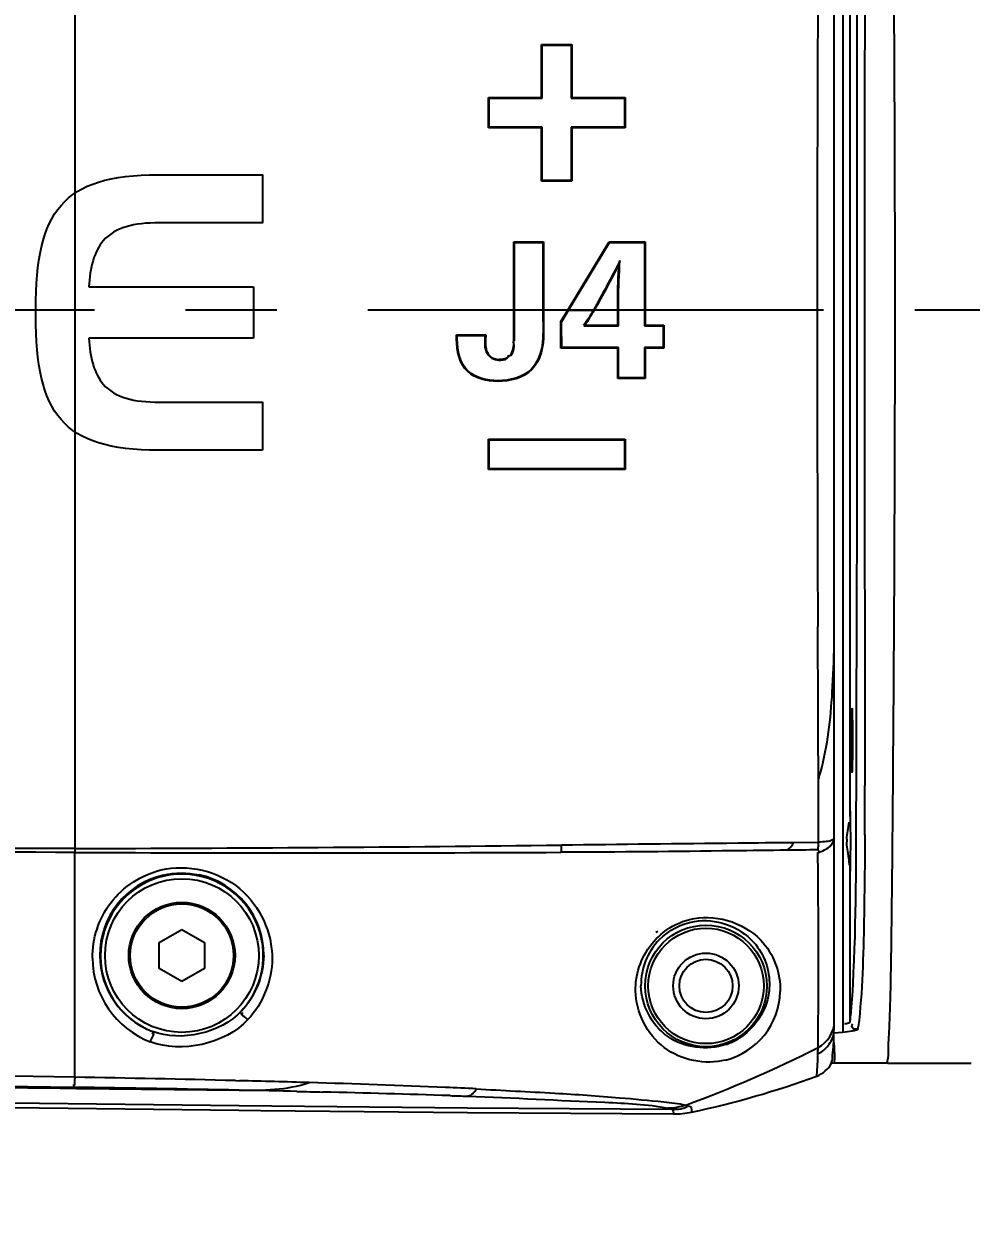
# Model space of a CAD drawing. Header units: millimetres. Extents: x 4086 to 8300, y 123 to 1549.
# Drawn here: x 7733.78 to 7749.37, y 1181.06 to 1200.77 of the extents above; entities that cross this region are included whole.
import ezdxf

# ---------------------------------------------------------------- set-up
doc = ezdxf.new("R2010")
doc.units = ezdxf.units.MM
doc.linetypes.add('CENTER', pattern=[0.6, 0.375, -0.075, 0.075, -0.075])
for name, color, linetype in [('中心线', 7, 'Continuous'), ('外形图', 7, 'Continuous'), ('尺寸标注', 7, 'Continuous'), ('运动范围', 7, 'Continuous')]:
    doc.layers.add(name, color=color, linetype=linetype)
doc.styles.add('思源黑', font='SourceHanSansCN-Normal.ttf')
doc.dimstyles.new('尺寸标注_1_4比例', dxfattribs={"dimtxt": 7, "dimasz": 6, "dimexe": 2, "dimexo": 1.5, "dimgap": 1, "dimtad": 1, "dimdec": 1, "dimlfac": 4, "dimdsep": 46, "dimtxsty": '思源黑', "dimcen": 0.09, "dimadec": 0, "dimazin": 0, "dimtp": 0.01, "dimtm": 0.01, "dimtfac": 1, "dimtdec": 1, "dimtofl": 0, "dimtmove": 0, "dimatfit": 3, "dimfxl": 1, "dimtolj": 1, "dimarcsym": 0})

# ---------------------------------------------------------------- blocks, each defined once
blk = doc.blocks.new('*D793')
at = {"layer": 'Defpoints', "color": 0}
for p in [(7771.133, 1271.641), (7552.914, 959.632), (7712.796, 959.632)]:
    blk.add_point(p, dxfattribs=at)
at = {"layer": '尺寸标注', "color": 0, "lineweight": -2}
for p, q in [((7769.633, 1271.641), (7550.914, 1271.641)), ((7552.914, 1265.641), (7552.914, 965.632)), ((7711.296, 959.632), (7550.914, 959.632))]:
    blk.add_line(p, q, dxfattribs=at)
at = {"layer": '尺寸标注', "color": 0}
for points in [[(7553.914, 1265.641), (7551.914, 1265.641), (7552.914, 1271.641)], [(7551.914, 965.632), (7553.914, 965.632), (7552.914, 959.632)]]:
    blk.add_solid(points, dxfattribs=at)
at = {"layer": '尺寸标注', "color": 0, "insert": (7548.289, 1115.636), "char_height": 7, "attachment_point": 5, "rotation": 90, "style": '思源黑'}
blk.add_mtext('\\A1;1248', dxfattribs=at)

msp = doc.modelspace()

# ---------------------------------------------------------------- linework, layer by layer
at = {"layer": '中心线', "linetype": 'CENTER', "ltscale": 20}
msp.add_line((7794.9431, 1196.0546), (7659.4514, 1196.0546), dxfattribs=at)
at = {"layer": '外形图'}
for p, q in [((7734.6202, 1208.6829), (7734.6202, 1196.0546)), ((7747.2577, 1207.9447), (7747.2577, 1184.1635)), ((7747.1202, 1184.2644), (7747.1202, 1207.8473)), ((7747.3745, 1204.3934), (7747.3745, 1187.7162)), ((7742.302, 1200.4296), (7742.3132, 1200.4185)), ((7742.302, 1200.4296), (7742.802, 1200.4296)), ((7742.302, 1199.5546), (7742.302, 1200.4296)), ((7742.3132, 1199.5436), (7742.3132, 1200.4185)), ((7742.3132, 1200.4185), (7742.7911, 1200.4185)), ((7742.802, 1200.4296), (7742.7911, 1200.4185)), ((7742.7911, 1200.4185), (7742.7911, 1199.5435)), ((7742.802, 1200.4296), (7742.802, 1199.5546)), ((7741.427, 1199.5546), (7741.4381, 1199.5436)), ((7741.427, 1199.0546), (7741.427, 1199.5546)), ((7741.4381, 1199.0656), (7741.4381, 1199.5436)), ((7741.4381, 1199.5436), (7742.3132, 1199.5436)), ((7742.302, 1199.5546), (7742.3132, 1199.5436)), ((7742.802, 1199.5546), (7742.7911, 1199.5435)), ((7742.7911, 1199.5435), (7743.666, 1199.5434)), ((7742.802, 1199.5546), (7743.677, 1199.5546)), ((7743.677, 1199.5546), (7743.666, 1199.5434)), ((7743.666, 1199.5434), (7743.666, 1199.0658)), ((7743.677, 1199.5546), (7743.677, 1199.0546)), ((7741.427, 1199.0546), (7741.4381, 1199.0656)), ((7742.302, 1199.0546), (7742.3132, 1199.0657)), ((7742.302, 1198.1796), (7742.302, 1199.0546)), ((7742.3132, 1198.1907), (7742.3132, 1199.0657)), ((7743.666, 1199.0658), (7742.7911, 1199.0657)), ((7742.802, 1199.0546), (7742.7911, 1199.0657)), ((7742.7911, 1199.0657), (7742.7911, 1198.1907)), ((7742.802, 1199.0546), (7742.802, 1198.1796)), ((7743.677, 1199.0546), (7743.666, 1199.0658)), ((7742.302, 1198.1796), (7742.3132, 1198.1907)), ((7742.802, 1198.1795), (7742.302, 1198.1797)), ((7742.7911, 1198.1904), (7742.3132, 1198.1909)), ((7742.802, 1198.1796), (7742.7911, 1198.1907)), ((7741.8478, 1197.1796), (7741.8589, 1197.1686)), ((7741.8478, 1197.1796), (7742.3366, 1197.1795)), ((7741.8478, 1196.0546), (7741.8478, 1197.1796)), ((7741.8589, 1197.1686), (7742.3257, 1197.1685)), ((7741.8589, 1196.0546), (7741.8589, 1197.1686)), ((7742.3366, 1197.1796), (7742.3257, 1197.1685)), ((7742.3257, 1197.1685), (7742.3257, 1196.0546)), ((7742.3366, 1197.1796), (7742.3366, 1196.0546)), ((7742.7337, 1196.0546), (7743.4146, 1197.1796)), ((7742.7468, 1196.0546), (7743.4211, 1197.1685)), ((7743.4146, 1197.1797), (7744.0053, 1197.1795)), ((7743.4146, 1197.1796), (7743.4211, 1197.1685)), ((7743.4211, 1197.1686), (7743.9943, 1197.1682)), ((7744.0053, 1197.1796), (7743.9943, 1197.1684)), ((7743.9943, 1197.1684), (7743.9943, 1196.0546)), ((7744.0053, 1197.1796), (7744.0053, 1196.0546)), ((7743.5776, 1196.8161), (7743.5925, 1196.8692)), ((7743.5556, 1196.2066), (7743.567, 1196.2066)), ((7743.5556, 1196.0546), (7743.5556, 1196.2066)), ((7743.5669, 1196.0546), (7743.567, 1196.2066)), ((7734.6202, 1196.0546), (7734.6202, 1187.1266)), ((7742.3257, 1196.0546), (7742.3258, 1195.677)), ((7742.3366, 1196.0546), (7742.3367, 1195.677)), ((7742.6218, 1195.8697), (7742.7337, 1196.0546)), ((7742.633, 1195.8666), (7742.7468, 1196.0546)), ((7742.7468, 1196.0546), (7743.1545, 1196.0546)), ((7743.5557, 1195.8086), (7743.5556, 1196.0546)), ((7743.567, 1195.7974), (7743.5669, 1196.0546)), ((7743.9943, 1196.0546), (7743.9944, 1195.7974)), ((7744.0053, 1196.0546), (7744.0053, 1195.8086)), ((7742.6218, 1195.8697), (7742.633, 1195.8666)), ((7743.0166, 1195.8086), (7742.9961, 1195.7975)), ((7742.9961, 1195.7975), (7743.567, 1195.7974)), ((7743.0166, 1195.8086), (7743.5556, 1195.8086)), ((7743.5556, 1195.8086), (7743.567, 1195.7974)), ((7744.0053, 1195.8086), (7743.9943, 1195.7974)), ((7743.9943, 1195.7974), (7744.3045, 1195.7974)), ((7744.0053, 1195.8086), (7744.3155, 1195.8086)), ((7744.3155, 1195.8086), (7744.3045, 1195.7974)), ((7740.9045, 1195.5751), (7740.9045, 1195.6456)), ((7740.9045, 1195.6456), (7740.9156, 1195.6346)), ((7740.9045, 1195.6456), (7741.3824, 1195.6456)), ((7740.9045, 1195.5751), (7740.9156, 1195.5751)), ((7740.9156, 1195.6346), (7741.3711, 1195.6347)), ((7740.9156, 1195.5751), (7740.9156, 1195.6346)), ((7741.3711, 1195.6346), (7741.3684, 1195.5662)), ((7741.3793, 1195.5657), (7741.3684, 1195.5662)), ((7741.3824, 1195.6456), (7741.3711, 1195.6346)), ((7741.3824, 1195.6456), (7741.3793, 1195.5657)), ((7741.8478, 1195.5485), (7741.8589, 1195.5485)), ((7742.3366, 1195.677), (7742.3257, 1195.677)), ((7741.7878, 1195.3154), (7741.7962, 1195.3082)), ((7742.6218, 1195.4263), (7742.633, 1195.4373)), ((7743.5556, 1195.4264), (7742.6218, 1195.4262)), ((7743.567, 1195.4375), (7742.633, 1195.4372)), ((7743.5556, 1195.4263), (7743.567, 1195.4374)), ((7743.5556, 1194.9296), (7743.5556, 1195.4263)), ((7743.567, 1194.9407), (7743.567, 1195.4374)), ((7744.0053, 1195.4263), (7743.9943, 1195.4375)), ((7743.9943, 1195.4375), (7743.9943, 1194.9408)), ((7744.3045, 1195.4375), (7743.9943, 1195.4374)), ((7744.0053, 1195.4263), (7744.0053, 1194.9296)), ((7744.3155, 1195.4263), (7744.0053, 1195.4262)), ((7744.3155, 1195.4263), (7744.3045, 1195.4375)), ((7741.5908, 1195.2445), (7741.5908, 1195.2335)), ((7741.0878, 1195.0424), (7741.0952, 1195.0507)), ((7742.1427, 1195.0749), (7742.135, 1195.0826)), ((7743.5556, 1194.9296), (7743.567, 1194.9407)), ((7744.0053, 1194.9297), (7743.5556, 1194.9295)), ((7743.9943, 1194.9409), (7743.567, 1194.9406)), ((7744.0053, 1194.9296), (7743.9943, 1194.9408)), ((7741.5783, 1194.881), (7741.5783, 1194.892)), ((7741.427, 1193.9296), (7741.4381, 1193.9186)), ((7741.427, 1193.4296), (7741.427, 1193.9296)), ((7741.4381, 1193.4406), (7741.4381, 1193.9186)), ((7741.4381, 1193.9186), (7743.666, 1193.9184)), ((7743.677, 1193.9296), (7743.666, 1193.9184)), ((7743.666, 1193.9184), (7743.666, 1193.4407)), ((7743.677, 1193.9296), (7743.677, 1193.4296)), ((7741.427, 1193.4296), (7741.4381, 1193.4406)), ((7743.666, 1193.4407), (7741.4381, 1193.4406)), ((7743.677, 1193.4296), (7743.666, 1193.4407)), ((7747.6224, 1189.1325), (7747.6227, 1188.7936)), ((7746.8614, 1187.6365), (7746.8604, 1188.3281)), ((7746.8618, 1187.366), (7746.8614, 1187.6365)), ((7747.6227, 1187.4189), (7747.6223, 1187.2606)), ((7746.8633, 1187.2925), (7746.4502, 1187.2877)), ((7746.8619, 1187.293), (7746.8618, 1187.366)), ((7734.6202, 1183.4263), (7734.6202, 1187.1266)), ((7747.3745, 1186.9072), (7747.3745, 1184.342)), ((7736.0103, 1185.6446), (7736.3827, 1185.8596)), ((7736.3827, 1185.8596), (7736.7551, 1185.6446)), ((7744.1847, 1185.8167), (7744.2149, 1185.8317)), ((7736.0103, 1185.2146), (7736.0103, 1185.6446)), ((7736.7551, 1185.6446), (7736.7551, 1185.2146)), ((7736.3827, 1184.9996), (7736.0103, 1185.2146)), ((7736.7551, 1185.2146), (7736.3827, 1184.9996)), ((7747.2577, 1184.1623), (7747.107, 1184.151)), ((7747.1124, 1183.9884), (7747.1186, 1183.9291)), ((7747.1186, 1183.9291), (7747.1211, 1183.7462)), ((7746.834, 1183.4461), (7746.8492, 1183.7039)), ((7747.1211, 1183.7462), (7747.1202, 1183.6553)), ((7747.1202, 1183.6553), (7747.0713, 1183.6553)), ((7748.0023, 1183.6554), (7747.1202, 1183.6553)), ((7748.0023, 1183.6554), (7749.3702, 1183.6556)), ((7737.2632, 1183.3706), (7737.331, 1183.3689)), ((7737.3263, 1183.2131), (7737.3678, 1183.2123)), ((7737.3265, 1183.2135), (7737.3677, 1183.2127)), ((7737.3224, 1182.8837), (7737.6814, 1182.88)), ((7737.3238, 1182.96), (7741.0848, 1182.9245)), ((7737.6814, 1182.88), (7741.0844, 1182.8481)), ((7741.0848, 1182.9245), (7744.4421, 1182.8984)), ((7741.0844, 1182.8481), (7744.473, 1182.8219))]:
    msp.add_line(p, q, dxfattribs=at)
msp.add_lwpolyline([(7746.8505, 1187.1237), (7746.8531, 1187.1241), (7746.8541, 1187.1255), (7746.8556, 1187.127), (7746.8574, 1187.1286), (7746.8595, 1187.1301), (7746.8615, 1187.1317), (7746.8634, 1187.1333), (7746.865, 1187.1349), (7746.8663, 1187.1365), (7746.8673, 1187.1381), (7746.868, 1187.1398), (7746.8684, 1187.1416), (7746.8685, 1187.1436), (7746.8683, 1187.1456), (7746.8678, 1187.1478), (7746.867, 1187.1501), (7746.8659, 1187.1526), (7746.8643, 1187.1553), (7746.8624, 1187.158), (7746.86, 1187.1607), (7746.8573, 1187.1631), (7746.8544, 1187.1651), (7746.8513, 1187.1667), (7746.8482, 1187.1677), (7746.8451, 1187.1682), (7746.8423, 1187.1684)], dxfattribs=at)
for centre, radius in [((7736.3827, 1185.4296), 1.265), ((7736.3827, 1185.4296), 0.875), ((7736.3827, 1185.4296), 0.85), ((7745.0077, 1184.9296), 1.0009), ((7745.0077, 1184.9296), 0.9509), ((7745.0077, 1184.9296), 0.5397), ((7745.0077, 1184.9296), 0.4375)]:
    msp.add_circle(centre, radius, dxfattribs=at)
for centre, radius, start, end in [((12459.2291, 1195.9975), 4711.6117, 179.9189502, 180.0834819), ((9150.1152, 1195.5037), 1403.2784, 179.7648667, 179.9775065), ((9146.3392, 1196.5946), 1399.5025, 180.0221064, 180.2353213), ((7721.8533, 1190.9688), 25.2669, 359.06138, 0.02449), ((7729.2602, 1190.8338), 17.8588, 356.56221, 359.10514), ((7742.7291, 1189.5908), 4.3186, 342.99878, 344.82532), ((7383.685, 1187.9674), 363.9381, 359.913636, 0.040962), ((7732.2661, 2093.3035), 906.1159, 270.1488541, 270.6554987), ((7746.2065, 1187.3375), 0.6583, 351.58712, 356.14251), ((7748.412, 1187.3108), 1.0867, 178.30945, 180.3516), ((7738.2727, 2099.0849), 911.9656, 269.7705222, 270.2735425), ((7736.3816, 1185.4381), 1.3499, 102.93934, 180.36371), ((7736.3827, 1185.4296), 1.34, 317.06291, 248.73761), ((7736.3829, 1185.4407), 1.3472, 359.52836, 77.91028), ((7744.9945, 1184.9498), 1.0562, 135.34807, 181.09588), ((7736.4001, 1185.3989), 1.4895, 180.43935, 248.79904), ((7736.3783, 1185.4383), 1.3466, 180.37176, 249.04622), ((7745.0355, 1184.8681), 1.196, 284.12269, 358.43628), ((7746.6019, 1184.2676), 0.5182, 353.32219, 359.65377), ((7742.2804, 1184.89), 5.2717, 352.68491, 353.11148), ((7746.5883, 1184.269), 0.5319, 347.18391, 353.33615), ((7717.4806, 1185.4766), 29.661, 357.31698, 357.43942), ((7737.8568, 1201.6205), 19.8592, 290.0764, 296.94659), ((7744.9775, 1184.9976), 1.0928, 289.02027, 299.10664), ((7745.3318, 1183.7702), 1.5188, 357.49883, 1.55237), ((7727.6325, 789.1661), 394.3221, 88.600503, 88.984615), ((7731.0089, 927.9851), 255.462, 88.324554, 88.581915), ((7732.876, 994.9002), 188.521, 87.614331, 88.297162), ((7741.6554, 1197.549), 15.0236, 281.97099, 290.16351), ((7725.7051, 605.5901), 577.7403, 88.8473978, 89.1178408), ((7728.3173, 751.4119), 431.8952, 88.678785, 88.799256), ((7732.1701, 913.2351), 270.026, 88.169499, 88.613287), ((7735.9917, 1072.6389), 110.72, 87.28931, 87.550688), ((7744.4824, 1184.2183), 1.3964, 269.61488, 281.94783)]:
    msp.add_arc(centre, radius, start, end, dxfattribs=at)
msp.add_ellipse((7747.4094, 1188.9747), major_axis=(0, 0.525), ratio=0.0174551, dxfattribs=at)
msp.add_ellipse((7747.3803, 1187.3117), major_axis=(0, 0.525), ratio=0.0174551, start_param=3.1415927, end_param=6.2831853, dxfattribs=at)
for points, knots in [([(7737.368, 1208.8965), (7734.512, 1208.8667), (7728.8002, 1208.7935), (7720.2334, 1208.6291), (7711.6683, 1208.3943), (7704.5325, 1208.1333), (7698.8267, 1207.8674), (7694.547, 1207.6595), (7690.9855, 1207.4248), (7688.1321, 1207.2715), (7685.2898, 1207.1211), (7681.7036, 1206.5294), (7678.0848, 1204.0096), (7675.6587, 1200.3751), (7674.8054, 1196.0738), (7675.6454, 1191.7753), (7678.0509, 1188.1142), (7681.0768, 1186.0535), (7683.8121, 1185.184), (7685.9514, 1184.9462), (7688.092, 1184.869), (7690.2306, 1184.7212), (7692.3676, 1184.5812), (7695.2193, 1184.4244), (7698.7848, 1184.2415), (7704.4911, 1183.9788), (7711.6266, 1183.7158), (7720.1918, 1183.4812), (7728.7586, 1183.3163), (7734.4704, 1183.243), (7737.3263, 1183.2131)], [0, 0, 0, 0, 0.0625338, 0.1250675, 0.1876012, 0.2501348, 0.2814019, 0.3126679, 0.3439382, 0.3595646, 0.3751969, 0.4064019, 0.4376042, 0.4687717, 0.4999496, 0.5311281, 0.5623056, 0.5934882, 0.6091533, 0.6247704, 0.6404361, 0.6560705, 0.6716955, 0.6873296, 0.7185989, 0.7498649, 0.8123988, 0.8749325, 0.9374662, 1, 1, 1, 1]), ([(7747.4826, 1203.0167), (7747.4886, 1201.3339), (7747.4918, 1197.9599), (7747.4948, 1192.9178), (7747.4739, 1188.5168), (7747.4763, 1185.8034), (7747.4111, 1184.7621)], [0, 0, 0, 0, 0.2765381, 0.5544883, 0.8285284, 1, 1, 1, 1]), ([(7748.0023, 1183.6554), (7747.9849, 1183.6789), (7748.0187, 1183.768), (7748.0044, 1183.9064), (7748.023, 1184.1149), (7748.033, 1184.4168), (7748.0505, 1184.9313), (7748.0621, 1185.7756), (7748.0773, 1187.0228), (7748.0945, 1189.1875), (7748.1134, 1192.1385), (7748.1229, 1195.7478), (7748.1161, 1199.3621), (7748.1021, 1201.7694), (7748.0936, 1202.969)], [0, 0, 0, 0, 0.0045418, 0.0122445, 0.0225391, 0.0365281, 0.0593792, 0.1023704, 0.1677397, 0.253076, 0.4386286, 0.6260876, 0.8136777, 1, 1, 1, 1]), ([(7735.9938, 1198.2828), (7735.9938, 1198.2828), (7735.9938, 1198.2828), (7737.7107, 1198.2828), (7737.7107, 1198.2828)], [0.052631579, 0.052631579, 0.052631579, 0.052631579, 0.052631589, 0.105263158, 0.105263158, 0.105263158, 0.105263158]), ([(7737.7107, 1198.2828), (7737.7107, 1198.2828), (7737.7107, 1198.2828), (7737.7107, 1197.4925), (7737.7107, 1197.4925)], [0.105263158, 0.105263158, 0.105263158, 0.105263158, 0.105263168, 0.157894737, 0.157894737, 0.157894737, 0.157894737]), ([(7736.0139, 1197.4925), (7736.0139, 1197.4925), (7735.597, 1197.4925), (7735.2825, 1197.4184), (7735.0906, 1197.1996)], [0.210526316, 0.210526316, 0.210526316, 0.210526316, 0.210526326, 0.263157895, 0.263157895, 0.263157895, 0.263157895]), ([(7737.7107, 1197.4925), (7737.7107, 1197.4925), (7737.7107, 1197.4925), (7736.0139, 1197.4925), (7736.0139, 1197.4925)], [0.157894737, 0.157894737, 0.157894737, 0.157894737, 0.157894747, 0.210526316, 0.210526316, 0.210526316, 0.210526316]), ([(7735.0906, 1197.1996), (7735.0906, 1197.1996), (7734.9393, 1197.0272), (7734.8693, 1196.7525), (7734.851, 1196.438)], [0.263157895, 0.263157895, 0.263157895, 0.263157895, 0.263157905, 0.315789474, 0.315789474, 0.315789474, 0.315789474]), ([(7734.851, 1196.438), (7734.851, 1196.438), (7734.851, 1196.438), (7737.563, 1196.438), (7737.563, 1196.438)], [0.315789474, 0.315789474, 0.315789474, 0.315789474, 0.315789484, 0.368421053, 0.368421053, 0.368421053, 0.368421053]), ([(7737.563, 1196.438), (7737.563, 1196.438), (7737.563, 1196.438), (7737.563, 1196.0162), (7737.563, 1196.0162)], [0.368421053, 0.368421053, 0.368421053, 0.368421053, 0.368421063, 0.421052632, 0.421052632, 0.421052632, 0.421052632]), ([(7733.9796, 1196.0162), (7733.9796, 1196.0162), (7733.9796, 1196.0162), (7733.9798, 1196.0739), (7733.9798, 1196.0739)], [0.89473684, 0.89473684, 0.89473684, 0.89473684, 0.89473685, 1, 1, 1, 1]), ([(7733.9798, 1195.9583), (7733.9798, 1195.9583), (7733.9798, 1195.9583), (7733.9796, 1196.0162), (7733.9796, 1196.0162)], [0.842105263, 0.842105263, 0.842105263, 0.842105263, 0.842105273, 0.894736842, 0.894736842, 0.894736842, 0.894736842]), ([(7735.9938, 1193.7495), (7735.9938, 1193.7495), (7734.4136, 1193.7495), (7733.9798, 1194.3545), (7733.9798, 1195.9583)], [0.789473684, 0.789473684, 0.789473684, 0.789473684, 0.789473694, 0.842105263, 0.842105263, 0.842105263, 0.842105263]), ([(7737.563, 1196.0162), (7737.563, 1196.0162), (7737.563, 1196.0162), (7737.563, 1195.594), (7737.563, 1195.594)], [0.421052632, 0.421052632, 0.421052632, 0.421052632, 0.421052642, 0.473684211, 0.473684211, 0.473684211, 0.473684211]), ([(7742.7337, 1196.0546), (7742.7353, 1196.0536), (7742.7387, 1196.0488), (7742.7444, 1196.0526), (7742.7468, 1196.0546)], [0, 0, 0, 0, 0.3829752, 1, 1, 1, 1]), ([(7743.1672, 1196.0546), (7743.1654, 1196.0557), (7743.1608, 1196.0546), (7743.1563, 1196.0535), (7743.1545, 1196.0546)], [0, 0, 0, 0, 0.5000263, 1, 1, 1, 1]), ([(7737.563, 1195.594), (7737.563, 1195.594), (7737.563, 1195.594), (7734.851, 1195.594), (7734.851, 1195.594)], [0.473684211, 0.473684211, 0.473684211, 0.473684211, 0.473684221, 0.526315789, 0.526315789, 0.526315789, 0.526315789]), ([(7734.851, 1195.594), (7734.851, 1195.594), (7734.8693, 1195.2797), (7734.9393, 1195.0052), (7735.0906, 1194.8325)], [0.526315789, 0.526315789, 0.526315789, 0.526315789, 0.526315799, 0.578947368, 0.578947368, 0.578947368, 0.578947368]), ([(7741.3684, 1195.5662), (7741.3654, 1195.491), (7741.3653, 1195.3309), (7741.5189, 1195.2335), (7741.5908, 1195.2335)], [0, 0, 0, 0, 0.5113176, 1, 1, 1, 1]), ([(7741.3793, 1195.5657), (7741.3762, 1195.4875), (7741.377, 1195.3284), (7741.5271, 1195.2445), (7741.5908, 1195.2445)], [0, 0, 0, 0, 0.5513323, 1, 1, 1, 1]), ([(7741.5908, 1195.2335), (7741.6407, 1195.2335), (7741.7298, 1195.2226), (7741.7581, 1195.2944), (7741.7606, 1195.3131)], [0, 0, 0, 0, 0.7262206, 1, 1, 1, 1]), ([(7735.0906, 1194.8325), (7735.0906, 1194.8325), (7735.2825, 1194.614), (7735.597, 1194.5399), (7736.0139, 1194.5399)], [0.578947368, 0.578947368, 0.578947368, 0.578947368, 0.578947378, 0.631578947, 0.631578947, 0.631578947, 0.631578947]), ([(7736.0139, 1194.5399), (7736.0139, 1194.5399), (7736.0139, 1194.5399), (7737.7107, 1194.5399), (7737.7107, 1194.5399)], [0.631578947, 0.631578947, 0.631578947, 0.631578947, 0.631578957, 0.684210526, 0.684210526, 0.684210526, 0.684210526]), ([(7737.7107, 1194.5399), (7737.7107, 1194.5399), (7737.7107, 1194.5399), (7737.7107, 1193.7495), (7737.7107, 1193.7495)], [0.684210526, 0.684210526, 0.684210526, 0.684210526, 0.684210536, 0.736842105, 0.736842105, 0.736842105, 0.736842105]), ([(7737.7107, 1193.7495), (7737.7107, 1193.7495), (7737.7107, 1193.7495), (7735.9938, 1193.7495), (7735.9938, 1193.7495)], [0.736842105, 0.736842105, 0.736842105, 0.736842105, 0.736842115, 0.789473684, 0.789473684, 0.789473684, 0.789473684]), ([(7734.6202, 1187.1266), (7727.8036, 1187.1475), (7714.17, 1187.2761), (7700.5426, 1187.72), (7693.7321, 1188.0101)], [0, 0, 0, 0, 0.4999996, 1, 1, 1, 1]), ([(7734.6201, 1187.1907), (7727.8104, 1187.1782), (7714.1906, 1187.3591), (7700.5773, 1187.7967), (7693.7739, 1188.0912)], [0, 0, 0, 0, 0.5000003, 1, 1, 1, 1]), ([(7746.4501, 1187.2873), (7746.1433, 1187.2835), (7744.8707, 1187.2723), (7743.5981, 1187.2569), (7742.6324, 1187.2469)], [0, 0, 0, 0, 0.241129, 1, 1, 1, 1]), ([(7746.8577, 1187.2412), (7746.8559, 1187.2286), (7746.8515, 1187.2042), (7746.8456, 1187.1801), (7746.8423, 1187.1684)], [0, 0, 0, 0, 0.5101641, 1, 1, 1, 1]), ([(7746.8505, 1187.1226), (7746.8885, 1187.134), (7747.002, 1187.1757), (7747.1202, 1187.2823), (7747.1202, 1187.3677)], [0, 0, 0, 0, 0.3172891, 1, 1, 1, 1]), ([(7747.1196, 1187.3677), (7747.1191, 1187.3581), (7747.0467, 1187.2844), (7746.9426, 1187.3125), (7746.863, 1187.2933)], [0, 0, 0, 0, 0.1056265, 1, 1, 1, 1]), ([(7747.3745, 1186.9227), (7747.3751, 1186.8956), (7747.3425, 1187.1766), (7747.3259, 1187.2031), (7747.3253, 1187.3041)], [0, 0, 0, 0, 0.2118417, 1, 1, 1, 1]), ([(7747.6223, 1187.2606), (7747.621, 1186.846), (7747.6058, 1185.845), (7747.5846, 1184.8407), (7747.5141, 1184.2577)], [0, 0, 0, 0, 0.4138008, 1, 1, 1, 1]), ([(7746.3465, 1187.1636), (7746.047, 1187.1606), (7744.8071, 1187.1445), (7743.5671, 1187.1321), (7742.6267, 1187.1297)], [0, 0, 0, 0, 0.241555, 1, 1, 1, 1]), ([(7746.859, 1184.7667), (7746.8599, 1184.9218), (7746.8625, 1185.7075), (7746.8546, 1186.4931), (7746.8505, 1187.1237)], [0, 0, 0, 0, 0.1973744, 1, 1, 1, 1]), ([(7734.9106, 1185.3875), (7734.908, 1185.707), (7735.1232, 1186.3767), (7735.7192, 1186.7613), (7736.0396, 1186.8381)], [0, 0, 0, 0, 0.4922779, 1, 1, 1, 1]), ([(7736.0396, 1186.8381), (7736.4721, 1186.9418), (7737.4668, 1186.7147), (7737.8696, 1185.8011), (7737.8681, 1185.3793)], [0, 0, 0, 0, 0.5132696, 1, 1, 1, 1]), ([(7744.7393, 1186.0243), (7745.1312, 1186.1259), (7745.9742, 1185.8865), (7746.2392, 1185.139), (7746.2311, 1184.8355)], [0, 0, 0, 0, 0.571399, 1, 1, 1, 1]), ([(7744.818, 1185.9926), (7745.1584, 1186.0514), (7745.8486, 1185.8127), (7746.0593, 1185.1833), (7746.0518, 1184.9296)], [0, 0, 0, 0, 0.5764044, 1, 1, 1, 1]), ([(7743.8503, 1184.8456), (7743.8485, 1184.9257), (7743.875, 1185.2875), (7744.0833, 1185.6357), (7744.3051, 1185.8096)], [0, 0, 0, 0, 0.221322, 1, 1, 1, 1]), ([(7745.3273, 1183.7082), (7744.9952, 1183.6243), (7744.2067, 1183.7756), (7743.8578, 1184.4982), (7743.8503, 1184.8456)], [0, 0, 0, 0, 0.4964803, 1, 1, 1, 1]), ([(7745.3337, 1183.9645), (7745.0286, 1183.8594), (7744.2809, 1183.9489), (7743.9446, 1184.617), (7743.9385, 1184.9296)], [0, 0, 0, 0, 0.5078817, 1, 1, 1, 1]), ([(7746.0518, 1184.9296), (7746.0495, 1184.8518), (7746.0018, 1184.4989), (7745.7509, 1184.1774), (7745.5091, 1184.0428)], [0, 0, 0, 0, 0.2195334, 1, 1, 1, 1]), ([(7747.4111, 1184.7621), (7747.4083, 1184.7186), (7747.3986, 1184.5784), (7747.3859, 1184.4384), (7747.3745, 1184.342)], [0, 0, 0, 0, 0.3096864, 1, 1, 1, 1]), ([(7737.4708, 1184.3751), (7737.4317, 1184.4042), (7737.314, 1184.4765), (7737.3838, 1184.4827), (7737.3902, 1184.4799)], [0, 0, 0, 0, 0.8741323, 1, 1, 1, 1]), ([(7746.8562, 1183.9174), (7746.8557, 1183.9471), (7746.8561, 1184.1604), (7746.8564, 1184.3737), (7746.8577, 1184.5573)], [0, 0, 0, 0, 0.1391895, 1, 1, 1, 1]), ([(7747.3745, 1184.342), (7747.3739, 1184.3316), (7747.3453, 1184.3029), (7747.3089, 1184.3036), (7747.285, 1184.3046)], [0, 0, 0, 0, 0.3026251, 1, 1, 1, 1]), ([(7747.5092, 1184.2187), (7747.4805, 1184.2166), (7747.4123, 1184.2082), (7747.4057, 1184.2861), (7747.4208, 1184.3042)], [0, 0, 0, 0, 0.5489872, 1, 1, 1, 1]), ([(7705.3604, 1184.1393), (7711.4455, 1183.8983), (7721.1988, 1183.6179), (7730.9544, 1183.488), (7734.6205, 1183.4328)], [0, 0, 0, 0, 0.624188, 1, 1, 1, 1]), ([(7735.8614, 1184.0102), (7735.8829, 1184.053), (7735.9559, 1184.1693), (7735.8929, 1184.1423), (7735.8886, 1184.1371)], [0, 0, 0, 0, 0.8766606, 1, 1, 1, 1]), ([(7747.1091, 1184.0881), (7747.1087, 1184.0785), (7747.1079, 1184.0596), (7747.1065, 1184.0407), (7747.1063, 1184.0315)], [0, 0, 0, 0, 0.5096922, 1, 1, 1, 1]), ([(7747.5092, 1184.2187), (7747.5079, 1184.2084), (7747.4658, 1184.1964), (7747.4386, 1184.188), (7747.4156, 1184.1839)], [0, 0, 0, 0, 0.3079106, 1, 1, 1, 1]), ([(7746.8501, 1183.8114), (7746.8489, 1183.8279), (7746.8497, 1183.8635), (7746.8541, 1183.8987), (7746.8562, 1183.9174)], [0, 0, 0, 0, 0.4674718, 1, 1, 1, 1]), ([(7747.1005, 1183.9248), (7747.0972, 1183.8674), (7747.0779, 1183.7839), (7747.0918, 1183.7101), (7747.0565, 1183.6553), (7747.0713, 1183.6553)], [0, 0, 0, 0, 0.6351692, 0.8359714, 1, 1, 1, 1]), ([(7747.1046, 1183.9905), (7747.104, 1183.9789), (7747.1023, 1183.9571), (7747.1011, 1183.9352), (7747.1005, 1183.9248)], [0, 0, 0, 0, 0.5263186, 1, 1, 1, 1]), ([(7747.1063, 1184.0315), (7747.1062, 1184.0267), (7747.1064, 1184.0173), (7747.1031, 1184.0073), (7747.1048, 1184.0029)], [0, 0, 0, 0, 0.5052052, 1, 1, 1, 1]), ([(7747.1048, 1184.0029), (7747.1058, 1184.0002), (7747.1094, 1183.9961), (7747.1126, 1183.991), (7747.1124, 1183.9884)], [0, 0, 0, 0, 0.5230117, 1, 1, 1, 1]), ([(7734.6202, 1183.4263), (7734.6192, 1183.4054), (7734.6137, 1183.359), (7734.6212, 1183.3188), (7734.6038, 1183.2776), (7734.6034, 1183.3003), (7734.6027, 1183.3076)], [0, 0, 0, 0, 0.3818965, 0.8140298, 0.8647108, 1, 1, 1, 1]), ([(7741.0867, 1183.1137), (7741.839, 1183.0873), (7742.9346, 1183.0261), (7744.0405, 1182.9855), (7744.3812, 1182.9164)], [0, 0, 0, 0, 0.6840834, 1, 1, 1, 1]), ([(7741.228, 1183.235), (7741.6579, 1183.2093), (7742.4445, 1183.1724), (7743.4734, 1183.1027), (7744.1908, 1183.0339), (7744.5555, 1182.9973), (7744.6739, 1182.968)], [0, 0, 0, 0, 0.3737469, 0.6833616, 0.8941367, 1, 1, 1, 1]), ([(7744.3812, 1182.9164), (7744.3952, 1182.9138), (7744.4172, 1182.9091), (7744.439, 1182.9024), (7744.4464, 1182.8984)], [0, 0, 0, 0, 0.6287395, 1, 1, 1, 1]), ([(7744.4421, 1182.8984), (7744.462, 1182.8887), (7744.4703, 1182.8671), (7744.4794, 1182.8218), (7744.473, 1182.8219)], [0, 0, 0, 0, 0.7755545, 1, 1, 1, 1]), ([(7744.674, 1182.968), (7744.6878, 1182.9648), (7744.711, 1182.9589), (7744.7335, 1182.9507), (7744.7423, 1182.9464)], [0, 0, 0, 0, 0.5934615, 1, 1, 1, 1]), ([(7744.7487, 1182.9486), (7744.7686, 1182.9371), (7744.7688, 1182.8936), (7744.7705, 1182.862), (7744.7693, 1182.8516)], [0, 0, 0, 0, 0.6888861, 1, 1, 1, 1])]:
    msp.add_open_spline(points, degree=3, knots=knots, dxfattribs=at)
for points in [[(7741.427, 1199.5549), (7741.7187, 1199.5547), (7742.0103, 1199.5545), (7742.302, 1199.5542)], [(7742.302, 1199.0543), (7742.0103, 1199.0545), (7741.7187, 1199.0547), (7741.427, 1199.0548)], [(7742.3132, 1199.0652), (7742.0215, 1199.0655), (7741.7298, 1199.0658), (7741.4381, 1199.0661)], [(7743.677, 1199.0541), (7743.3853, 1199.0545), (7743.0937, 1199.0548), (7742.802, 1199.055)], [(7733.9798, 1196.0739), (7733.9798, 1197.6776), (7734.4136, 1198.2828), (7735.9938, 1198.2828)], [(7743.5925, 1196.8692), (7743.452, 1196.5948), (7743.3095, 1196.3211), (7743.1545, 1196.0546)], [(7743.567, 1196.2066), (7743.567, 1196.4276), (7743.5773, 1196.6487), (7743.5925, 1196.8692)], [(7743.5776, 1196.8161), (7743.4458, 1196.5596), (7743.3119, 1196.304), (7743.1672, 1196.0546)], [(7743.5556, 1196.2066), (7743.5556, 1196.4099), (7743.5645, 1196.6132), (7743.5776, 1196.8161)], [(7741.8478, 1195.5485), (7741.8477, 1195.7172), (7741.8477, 1195.8859), (7741.8477, 1196.0546)], [(7741.859, 1195.5485), (7741.8589, 1195.7172), (7741.8589, 1195.8859), (7741.8589, 1196.0546)], [(7743.1545, 1196.0546), (7743.104, 1195.9678), (7743.055, 1195.8791), (7742.9916, 1195.8012)], [(7743.1672, 1196.0546), (7743.1189, 1195.9714), (7743.0694, 1195.8889), (7743.0166, 1195.8086)], [(7742.6219, 1195.4263), (7742.6218, 1195.5741), (7742.6217, 1195.7219), (7742.6217, 1195.8697)], [(7742.6331, 1195.4373), (7742.633, 1195.5804), (7742.6329, 1195.7235), (7742.6329, 1195.8666)], [(7744.3044, 1195.7974), (7744.3045, 1195.6774), (7744.3046, 1195.5574), (7744.3047, 1195.4375)], [(7744.3154, 1195.8086), (7744.3155, 1195.6812), (7744.3156, 1195.5537), (7744.3158, 1195.4263)], [(7741.0878, 1195.0424), (7740.9472, 1195.1668), (7740.9045, 1195.3873), (7740.9045, 1195.5751)], [(7741.0952, 1195.0507), (7740.9568, 1195.1731), (7740.9156, 1195.3903), (7740.9156, 1195.5751)], [(7741.7878, 1195.3154), (7741.8397, 1195.3765), (7741.8478, 1195.4683), (7741.8478, 1195.5485)], [(7741.7962, 1195.3082), (7741.8462, 1195.3669), (7741.8715, 1195.4679), (7741.8357, 1195.5361)], [(7742.3257, 1195.677), (7742.3257, 1195.4689), (7742.2817, 1195.2302), (7742.135, 1195.0826)], [(7742.3366, 1195.677), (7742.3366, 1195.4661), (7742.2913, 1195.2244), (7742.1427, 1195.0749)], [(7741.5908, 1195.2445), (7741.6606, 1195.2445), (7741.7426, 1195.2622), (7741.7878, 1195.3154)], [(7741.5783, 1194.881), (7741.4062, 1194.881), (7741.2167, 1194.9284), (7741.0878, 1195.0424)], [(7741.5783, 1194.892), (7741.4088, 1194.892), (7741.2221, 1194.9384), (7741.0952, 1195.0507)], [(7742.135, 1195.0826), (7741.9967, 1194.9435), (7741.7744, 1194.892), (7741.5783, 1194.892)], [(7742.1427, 1195.0749), (7742.0025, 1194.9338), (7741.7772, 1194.881), (7741.5783, 1194.881)], [(7741.427, 1193.9292), (7742.177, 1193.9293), (7742.927, 1193.9297), (7743.677, 1193.9303)], [(7743.677, 1193.4305), (7742.927, 1193.4297), (7742.177, 1193.4293), (7741.427, 1193.429)], [(7746.8589, 1188.328), (7746.8553, 1189.1675), (7746.8517, 1190.0071), (7746.8485, 1190.8466)], [(7746.8971, 1188.4604), (7747.0129, 1188.8836), (7747.0619, 1189.3249), (7747.0869, 1189.7629)], [(7747.6227, 1188.7936), (7747.6228, 1188.6049), (7747.6229, 1188.4163), (7747.623, 1188.2276)], [(7747.3258, 1187.3428), (7747.3285, 1187.4378), (7747.3477, 1187.5317), (7747.3649, 1187.6251)], [(7742.6267, 1187.1297), (7742.6302, 1187.1687), (7742.6319, 1187.2078), (7742.6324, 1187.2469)], [(7746.3464, 1187.1636), (7746.3899, 1187.1954), (7746.428, 1187.2383), (7746.4502, 1187.2874)], [(7746.8423, 1187.1684), (7746.677, 1187.1668), (7746.5117, 1187.1653), (7746.3464, 1187.1636)], [(7736.0794, 1186.7537), (7736.2696, 1186.7975), (7736.4742, 1186.799), (7736.6651, 1186.758)], [(7744.2431, 1185.6921), (7744.395, 1185.846), (7744.6049, 1185.9558), (7744.818, 1185.9926)], [(7744.3051, 1185.8096), (7744.4322, 1185.9092), (7744.583, 1185.9838), (7744.7393, 1186.0243)], [(7737.7301, 1185.4296), (7737.7274, 1185.1017), (7737.5883, 1184.7556), (7737.3637, 1184.5168)], [(7737.8681, 1185.3793), (7737.8668, 1185.0194), (7737.7167, 1184.638), (7737.4708, 1184.3751)], [(7686.2478, 1184.9974), (7702.3372, 1183.8856), (7718.4736, 1183.4763), (7734.6, 1183.262)], [(7746.8577, 1184.5573), (7746.8582, 1184.6271), (7746.8587, 1184.6969), (7746.859, 1184.7667)], [(7737.3637, 1184.5168), (7737.0213, 1184.1502), (7736.3646, 1183.9997), (7735.8968, 1184.1808)], [(7737.4708, 1184.3751), (7737.095, 1183.9734), (7736.3743, 1183.8114), (7735.8614, 1184.0102)], [(7746.8562, 1183.9175), (7747.0052, 1183.9905), (7747.1202, 1184.1735), (7747.1202, 1184.3394)], [(7747.021, 1183.9492), (7747.0663, 1184.0076), (7747.0983, 1184.0788), (7747.112, 1184.1514)], [(7747.4156, 1184.1839), (7747.3636, 1184.1744), (7747.3105, 1184.1716), (7747.2583, 1184.1635)], [(7746.8549, 1183.8147), (7746.919, 1183.8457), (7746.9773, 1183.8929), (7747.021, 1183.9492)], [(7707.3264, 1183.6253), (7717.3211, 1183.2526), (7727.3227, 1183.0645), (7737.3238, 1182.96)], [(7707.3365, 1183.5485), (7717.3273, 1183.1761), (7727.3252, 1182.9881), (7737.3224, 1182.8837)], [(7746.834, 1183.4461), (7746.933, 1183.4825), (7747.0228, 1183.5617), (7747.0713, 1183.6553)], [(7737.3289, 1183.2132), (7737.7141, 1183.2071), (7738.1127, 1183.2153), (7738.478, 1183.3379)], [(7738.2757, 1183.1923), (7738.4188, 1183.189), (7738.5618, 1183.1856), (7738.7048, 1183.1821)], [(7740.7955, 1183.1234), (7740.8926, 1183.1202), (7740.9896, 1183.117), (7741.0867, 1183.1137)], [(7741.228, 1183.235), (7741.2003, 1183.1795), (7741.1486, 1183.1177), (7741.0867, 1183.1137)], [(7744.6741, 1182.968), (7744.5811, 1182.9338), (7744.4803, 1182.916), (7744.3812, 1182.9164)], [(7744.4423, 1182.8985), (7744.5399, 1182.8973), (7744.6518, 1182.9028), (7744.7277, 1182.9643)]]:
    msp.add_open_spline(points, degree=3, dxfattribs=at)
at = {"layer": '运动范围'}
msp.add_arc((7771.1327, 1103.5546), 168.0862, 10, 225, dxfattribs=at)

# ---------------------------------------------------------------- dimensions: what is measured, and where the dimension line sits
at = {"layer": '尺寸标注'}
dim = msp.add_linear_dim(base=(7552.9138, 959.6321), p1=(7771.1327, 1271.6408), p2=(7712.7964, 959.6321), angle=90, dimstyle='尺寸标注_1_4比例', dxfattribs=at)
dim.commit()
dim.dimension.update_dxf_attribs({"geometry": '*D793', "text_midpoint": (7552.9138, 1115.6364), "dimtype": 160})

doc.saveas('drawing.dxf')
